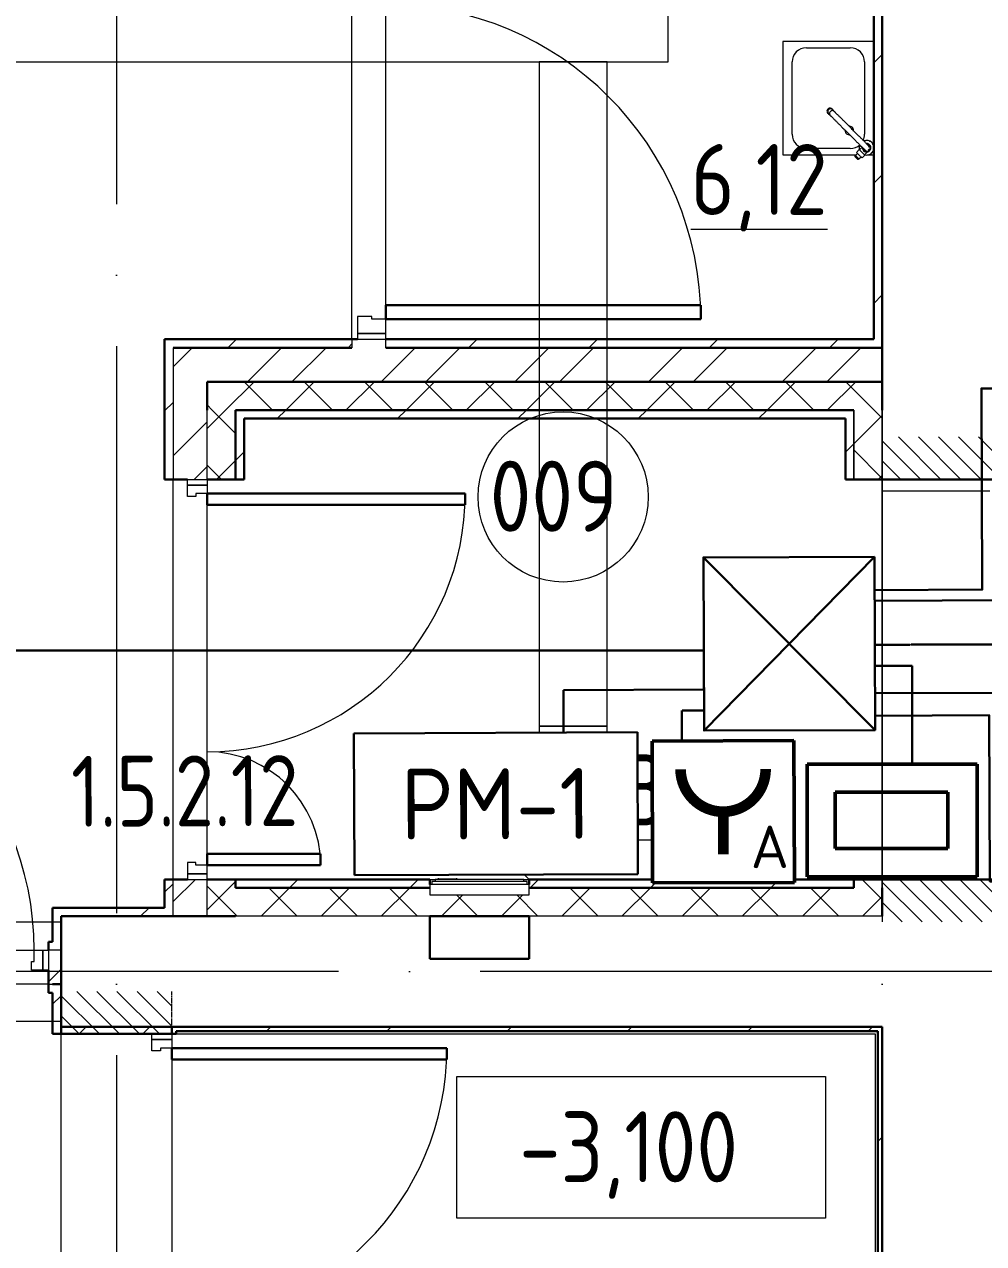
# Model space of a CAD drawing. Header units: millimetres. Extents: x -325553 to 627452, y -28539 to 738858.
# Drawn here: x -179751 to -176369, y 189561 to 193859 of the extents above; entities that cross this region are included whole.
import ezdxf
from ezdxf.enums import TextEntityAlignment as Align

# ---------------------------------------------------------------- set-up
doc = ezdxf.new("R2010")
doc.units = ezdxf.units.MM
doc.set_wipeout_variables(frame=1)
for name, pattern in [('ADSK_Линия сетки', [25, 20, -2.5, 0, -2.5]), ('ADSK_Сверху', [450, 300, -150]), ('ADSK_Штриховая_ш2 п1_5', [4.5, 3, -1.5]), ('штриховаяX2', [1.5, 1, -0.5])]:
    doc.linetypes.add(name, pattern=pattern)
for name, color, linetype, lineweight in [('RC-Линии_связи-Адресные', 5, 'Continuous', 30), ('RC-Прочее_оборудование', 5, 'Continuous', 30), ('Аннотация', 7, 'Continuous', 18), ('Двери', 252, 'Continuous', 9), ('Линии', 7, 'Continuous', 9), ('Марки помещений', 252, 'Continuous', 20), ('Обобщенные модели', 252, 'Continuous', 18), ('Оборудование', 8, 'Continuous', 18), ('Ограждение', 252, 'Continuous', 9), ('Оси', 252, 'Continuous', 9), ('Отметки', 7, 'Continuous', 9), ('Перекрытие', 252, 'Continuous', 18), ('Сантехника', 252, 'Continuous', 9), ('СКУД', 1, 'Continuous', 30), ('Стены внутренние', 7, 'Continuous', 18), ('Стены наружные', 7, 'Continuous', 18), ('Стены штриховка', 7, 'Continuous', 9)]:
    doc.layers.add(name, color=color, linetype=linetype, lineweight=lineweight)
doc.styles.add('GOST Common_2', font='', dxfattribs={"width": 0.9, "height": 250})
doc.styles.add('ISOCPEUR', font='isocpeur.ttf', dxfattribs={"width": 0.9, "height": 350})
doc.styles.add('RubezhCAD', font='', dxfattribs={"oblique": 10})
doc.styles.get("Standard").update_dxf_attribs({"font": ''})
doc.styles.get('GOST Common_2').set_extended_font_data('GOST type B')
doc.styles.get('RubezhCAD').set_extended_font_data('GOST type A')
doc.styles.get('Standard').set_extended_font_data('GOST type B')

# ---------------------------------------------------------------- blocks, each defined once
blk = doc.blocks.new('подвал')
at = {"layer": 'Двери', "lineweight": 18, "true_color": 0x636466}
h = blk.add_hatch(dxfattribs=at)
h.set_pattern_fill('FP_1', color=251, angle=-90, style=0, pattern_type=2)
h.set_pattern_definition([(315, (-177241.95, 21291.906), (35.3553, 35.3553), [])])
h.paths.add_polyline_path([(-177017, 20436.9), (-177017, 20586.9), (-177467, 20586.9), (-177467, 20436.9)])
h.paths.add_polyline_path([(-177467, 21996.9), (-177017, 21996.9), (-177017, 22146.9), (-177467, 22146.9)])
h = blk.add_hatch(dxfattribs=at)
h.set_pattern_fill('FP_1', color=251, angle=-90, style=0, pattern_type=2)
h.set_pattern_definition([(315, (-180166.95, 19506.906), (35.3553, 35.3553), [])])
h.paths.add_polyline_path([(-179972, 18821.9), (-179972, 18971.9), (-180362, 18971.9), (-180362, 18821.9)])
h.paths.add_polyline_path([(-180362, 20041.9), (-179972, 20041.9), (-179972, 20191.9), (-180362, 20191.9)])
at = {"layer": 'Аннотация', "color": 251, "lineweight": 20, "true_color": 0x636466}
for p, q in [((-178967.4, 19392.2), (-178967.4, 19892.2)), ((-178967.4, 19892.2), (-177667.4, 19892.2)), ((-177667.4, 19892.2), (-177667.4, 19392.2)), ((-177667.4, 19392.2), (-178967.4, 19392.2))]:
    blk.add_line(p, q, dxfattribs=at)
at = {"layer": 'Двери', "color": 251, "true_color": 0x636466}
for p, q in [((-179266.6, 22571.5), (-179316.6, 22571.5)), ((-179316.6, 22571.5), (-179316.6, 22511.5)), ((-179266.6, 22561.5), (-179266.6, 22571.5)), ((-179216.6, 22561.5), (-179266.6, 22561.5)), ((-179216.6, 22511.5), (-179216.6, 22561.5)), ((-179316.6, 22511.5), (-179216.6, 22511.5)), ((-179316.6, 22511.5), (-179316.6, 22491.5)), ((-179216.6, 22511.5), (-179316.6, 22511.5)), ((-179316.6, 22491.5), (-179216.6, 22491.5)), ((-179216.6, 22491.5), (-179216.6, 22511.5)), ((-179917, 21996.9), (-179847, 21996.9)), ((-179917, 21976.9), (-179917, 21996.9)), ((-179917, 21936.9), (-179917, 21976.9)), ((-179917, 21976.9), (-179847, 21976.9)), ((-179847, 21976.9), (-179917, 21976.9)), ((-179847, 21996.9), (-179847, 21976.9)), ((-179847, 21976.9), (-179847, 21946.9)), ((-179887, 21936.9), (-179917, 21936.9)), ((-179887, 21946.9), (-179887, 21936.9)), ((-179847, 21946.9), (-179887, 21946.9)), ((-179887, 20646.9), (-179917, 20646.9)), ((-179917, 20646.9), (-179917, 20606.9)), ((-179887, 20636.9), (-179887, 20646.9)), ((-179847, 20636.9), (-179887, 20636.9)), ((-179847, 20606.9), (-179847, 20636.9)), ((-179917, 20606.9), (-179847, 20606.9)), ((-179917, 20606.9), (-179917, 20586.9)), ((-179847, 20606.9), (-179917, 20606.9)), ((-179847, 20586.9), (-179847, 20606.9)), ((-179917, 20586.9), (-179847, 20586.9)), ((-180457, 20336.9), (-180427, 20336.9)), ((-180457, 20296.9), (-180457, 20336.9)), ((-180427, 20336.9), (-180427, 20266.9)), ((-180427, 20336.9), (-180407, 20336.9)), ((-180427, 20266.9), (-180427, 20336.9)), ((-180407, 20336.9), (-180407, 20266.9)), ((-180467, 20296.9), (-180457, 20296.9)), ((-180467, 20266.9), (-180467, 20296.9)), ((-180427, 20266.9), (-180467, 20266.9)), ((-180407, 20266.9), (-180427, 20266.9)), ((-180042, 20041.9), (-179972, 20041.9)), ((-180042, 20021.9), (-180042, 20041.9)), ((-179972, 20041.9), (-179972, 20021.9)), ((-180042, 19981.9), (-180042, 20021.9)), ((-180042, 20021.9), (-179972, 20021.9)), ((-179972, 20021.9), (-180042, 20021.9)), ((-180012, 19991.9), (-180012, 19981.9)), ((-179972, 19991.9), (-180012, 19991.9)), ((-179972, 20021.9), (-179972, 19991.9)), ((-180012, 19981.9), (-180042, 19981.9))]:
    blk.add_line(p, q, dxfattribs=at)
at = {"layer": 'Двери', "color": 251, "lineweight": 30, "true_color": 0x636466}
for p, q in [((-179216.6, 22611.5), (-179216.6, 22561.5)), ((-178106.6, 22611.5), (-179216.6, 22611.5)), ((-178106.6, 22561.5), (-178106.6, 22611.5)), ((-179216.6, 22561.5), (-178106.6, 22561.5)), ((-179847, 21946.9), (-178937, 21946.9)), ((-179847, 21906.9), (-179847, 21946.9)), ((-178937, 21946.9), (-178937, 21906.9)), ((-178937, 21906.9), (-179847, 21906.9)), ((-179847, 20676.9), (-179847, 20636.9)), ((-179447, 20676.9), (-179847, 20676.9)), ((-179847, 20636.9), (-179447, 20636.9)), ((-179447, 20636.9), (-179447, 20676.9)), ((-179972, 19991.9), (-179002, 19991.9)), ((-179972, 19951.9), (-179972, 19991.9)), ((-179002, 19991.9), (-179002, 19951.9)), ((-179002, 19951.9), (-179972, 19951.9))]:
    blk.add_line(p, q, dxfattribs=at)
at = {"layer": 'Двери', "color": 251, "linetype": 'ADSK_Штриховая_ш2 п1_5', "true_color": 0x636466}
for p, q in [((-177467, 22146.9), (-177467, 21996.9)), ((-177467, 21996.9), (-177017, 21996.9)), ((-177017, 20586.9), (-177467, 20586.9)), ((-177467, 20586.9), (-177467, 20436.9)), ((-180362, 20191.9), (-180362, 20041.9)), ((-179972, 20041.9), (-179972, 20191.9)), ((-180362, 20041.9), (-179972, 20041.9))]:
    blk.add_line(p, q, dxfattribs=at)
at = {"layer": 'Двери', "color": 251, "true_color": 0x636466}
for centre, radius, start, end in [((-179216.6, 22561.5), 1110, 0, 90), ((-179847, 21946.9), 910, 270, 0), ((-181527, 20336.9), 1070, 0, 90), ((-179847, 20636.9), 400, 0, 90), ((-179972, 19991.9), 970, 270, 0)]:
    blk.add_arc(centre, radius, start, end, dxfattribs=at)
at = {"layer": 'Линии', "color": 251, "linetype": 'ADSK_Сверху', "ltscale": 100, "true_color": 0x636466}
for p, q in [((-178221.8, 23468.9), (-178221.8, 23768.9)), ((-188367, 23468.9), (-178221.8, 23468.9)), ((-178677, 23468.9), (-178677, 21126.9)), ((-178437, 23468.9), (-178677, 23468.9)), ((-178437, 21126.9), (-178437, 23468.9)), ((-178677, 21126.9), (-178437, 21126.9)), ((-200827, 20436.9), (-180362, 20436.9)), ((-200827, 20086.9), (-180362, 20086.9))]:
    blk.add_line(p, q, dxfattribs=at)
at = {"layer": 'Марки помещений', "color": 251, "true_color": 0x636466}
blk.add_circle((-178592.2, 21935.2), 300, dxfattribs=at)
at = {"layer": 'Обобщенные модели', "color": 251, "lineweight": 9, "true_color": 0x636466}
for start, end in [(165, 171.9745), (165, 171.9745), (165, 171.9745), (98.0255, 105), (98.0255, 105), (98.0255, 105), (60, 65.3352), (60, 65.3352), (60, 65.3352), (24.6648, 30), (24.6648, 30), (24.6648, 30), (278.0255, 285), (278.0255, 285), (278.0255, 285), (311.1897, 318.8103), (311.1897, 318.8103), (311.1897, 318.8103), (345, 351.9745), (345, 351.9745), (345, 351.9745)]:
    blk.add_arc((-177522, 23166.5), 25, start, end, dxfattribs=at)
at = {"layer": 'Оборудование', "color": 251, "true_color": 0x636466}
for p, q in [((-178712, 20586.9), (-178959.4, 20834.4)), ((-179062, 20568.3), (-179062, 20531.9)), ((-178712.9, 20569.2), (-179061, 20569.2)), ((-179055, 20579), (-179055, 20569.2)), ((-178719.9, 20579.9), (-179054, 20579.9)), ((-178731, 20586.9), (-179043, 20586.9)), ((-179043, 20586.9), (-179043, 20581.4)), ((-179034, 20588.9), (-179034, 20586.9)), ((-179030, 20588.9), (-179034, 20588.9)), ((-179030, 20588.9), (-179034, 20588.9)), ((-179034, 20579), (-179034, 20580.1)), ((-179034, 20579), (-179034, 20580.1)), ((-179030, 20588.9), (-178969.5, 20588.9)), ((-178965.5, 20588.9), (-178969.5, 20588.9)), ((-178965.5, 20588.9), (-178969.5, 20588.9)), ((-178965.5, 20586.9), (-178965.5, 20588.9)), ((-178740, 20580.1), (-178740, 20579)), ((-178740, 20579), (-178740, 20580.1)), ((-178731, 20581.4), (-178731, 20586.9)), ((-178719, 20569.2), (-178719, 20579)), ((-178712, 20531.9), (-178712, 20568.3)), ((-179062, 20531.9), (-178712, 20531.9))]:
    blk.add_line(p, q, dxfattribs=at)
for points, knots in [([(-179061, 20569.2), (-179061.1, 20569.2), (-179061.2, 20569.2), (-179061.4, 20569.1), (-179061.5, 20569.1), (-179061.7, 20568.9), (-179061.8, 20568.8), (-179061.9, 20568.5), (-179062, 20568.4), (-179062, 20568.3)], [0, 0, 0, 0, 0.166667, 0.25, 0.333333, 0.5, 0.666667, 0.833333, 1, 1, 1, 1]), ([(-179054, 20579.9), (-179054.1, 20579.9), (-179054.2, 20579.9), (-179054.4, 20579.8), (-179054.5, 20579.8), (-179054.6, 20579.7), (-179054.7, 20579.6), (-179054.8, 20579.4), (-179054.9, 20579.2), (-179055, 20579), (-179055, 20579)], [0, 0, 0, 0, 0.166667, 0.25, 0.333333, 0.416667, 0.541667, 0.666667, 0.833333, 1, 1, 1, 1]), ([(-179043, 20581.4), (-179043, 20581.3), (-179043, 20581.1), (-179043.1, 20580.9), (-179043.2, 20580.7), (-179043.3, 20580.5), (-179043.4, 20580.4), (-179043.5, 20580.2), (-179043.7, 20580.1), (-179043.9, 20580), (-179044.1, 20579.9), (-179044.3, 20579.9), (-179044.5, 20579.9)], [0, 0, 0, 0, 0.166667, 0.25, 0.333333, 0.416667, 0.5, 0.583333, 0.666667, 0.75, 0.833333, 1, 1, 1, 1]), ([(-178729.4, 20579.9), (-178729.6, 20579.9), (-178729.8, 20579.9), (-178730, 20580), (-178730.2, 20580.1), (-178730.4, 20580.2), (-178730.5, 20580.4), (-178730.6, 20580.5), (-178730.7, 20580.7), (-178730.8, 20580.9), (-178730.9, 20581.1), (-178731, 20581.3), (-178731, 20581.4)], [-1, -1, -1, -1, -0.833333, -0.75, -0.666667, -0.583333, -0.5, -0.416667, -0.333333, -0.25, -0.166667, 0, 0, 0, 0]), ([(-178719, 20579), (-178719, 20579), (-178719, 20579.2), (-178719.1, 20579.4), (-178719.2, 20579.6), (-178719.3, 20579.7), (-178719.4, 20579.8), (-178719.5, 20579.8), (-178719.7, 20579.9), (-178719.8, 20579.9), (-178719.9, 20579.9)], [-1, -1, -1, -1, -0.833333, -0.666667, -0.541667, -0.416667, -0.333333, -0.25, -0.166667, 0, 0, 0, 0]), ([(-178712, 20568.3), (-178712, 20568.4), (-178712, 20568.5), (-178712.1, 20568.8), (-178712.2, 20568.9), (-178712.4, 20569.1), (-178712.5, 20569.1), (-178712.7, 20569.2), (-178712.8, 20569.2), (-178712.9, 20569.2)], [-1, -1, -1, -1, -0.833333, -0.666667, -0.5, -0.333333, -0.25, -0.166667, 0, 0, 0, 0])]:
    blk.add_open_spline(points, degree=3, knots=knots, dxfattribs=at)
at = {"layer": 'Ограждение', "color": 251, "true_color": 0x636466}
for p, q in [((-179957, 20041.9), (-177492, 20041.9)), ((-177492, 20041.9), (-177492, 17151.9))]:
    blk.add_line(p, q, dxfattribs=at)
at = {"layer": 'Оси', "color": 251, "linetype": 'ADSK_Линия сетки', "ltscale": 100, "true_color": 0x636466}
for p, q in [((-180167, 29967.6), (-180167, 10061.9)), ((-177467, 29967.6), (-177467, 10061.9)), ((-174384.1, 20261.9), (-244527.8, 20261.9))]:
    blk.add_line(p, q, dxfattribs=at)
at = {"layer": 'Перекрытие', "color": 251, "true_color": 0x636466}
for p, q in [((-179216.6, 22611.5), (-179216.6, 23671.5)), ((-177467, 21956.9), (-177087, 21956.9)), ((-179847, 20676.9), (-179847, 21906.9)), ((-180362, 18971.9), (-180362, 20041.9))]:
    blk.add_line(p, q, dxfattribs=at)
at = {"layer": 'Сантехника', "color": 251, "true_color": 0x636466}
for p, q in [((-177497, 23541.5), (-177817, 23541.5)), ((-177817, 23541.5), (-177817, 23141.5)), ((-177734.5, 23519), (-177579.5, 23519)), ((-177784.5, 23214), (-177784.5, 23469)), ((-177529.5, 23469), (-177529.5, 23214)), ((-177641.5, 23301.5), (-177643.4, 23303.3)), ((-177635.9, 23294.6), (-177642, 23300.7)), ((-177658.8, 23287.9), (-177656.9, 23286.1)), ((-177656.2, 23286.6), (-177650.1, 23280.5)), ((-177817, 23141.5), (-177557.9, 23141.5)), ((-177579.5, 23164), (-177734.5, 23164)), ((-177563.8, 23135.9), (-177562.9, 23136.8)), ((-177552.5, 23124.6), (-177563.8, 23135.9)), ((-177563.1, 23136.6), (-177560.9, 23138.9)), ((-177563.1, 23136.6), (-177551.8, 23125.3)), ((-177554.4, 23146.7), (-177561.5, 23139.6)), ((-177560.7, 23138.7), (-177561.5, 23139.6)), ((-177560.9, 23138.9), (-177549.6, 23127.6)), ((-177548.1, 23160.2), (-177558, 23150.3)), ((-177548.1, 23140.4), (-177558, 23150.3)), ((-177548.9, 23126.9), (-177541.7, 23134)), ((-177538.2, 23150.3), (-177548.1, 23160.2)), ((-177538.2, 23130.5), (-177548.1, 23140.4)), ((-177538.2, 23168.7), (-177547.4, 23159.5)), ((-177528.3, 23140.4), (-177538.2, 23150.3)), ((-177538.2, 23130.5), (-177528.3, 23140.4)), ((-177529, 23141.1), (-177516.1, 23153.9)), ((-177521.5, 23141.5), (-177497, 23141.5)), ((-177551.6, 23125.5), (-177552.5, 23124.6)), ((-177549.6, 23127.6), (-177551.8, 23125.3)), ((-177548.9, 23126.9), (-177549.7, 23127.7)), ((-178437, 21126.9), (-178677, 21126.9)), ((-178677, 21126.9), (-178677, 20886.9)), ((-178437, 20886.9), (-178437, 21126.9)), ((-178677, 20886.9), (-178437, 20886.9))]:
    blk.add_line(p, q, dxfattribs=at)
at = {"layer": 'Сантехника', "color": 251, "true_color": 0x636466, "flags": 128}
for points in [[(-177650.1, 23280.5), (-177649.6, 23280), (-177649.1, 23279.5), (-177648.5, 23278.9), (-177647.8, 23278.2), (-177647, 23277.4), (-177646.1, 23276.5), (-177645.1, 23275.5), (-177644, 23274.5), (-177642.9, 23273.3), (-177641.7, 23272.1), (-177640.3, 23270.7), (-177638.9, 23269.3), (-177637.4, 23267.8), (-177635.9, 23266.3), (-177634.2, 23264.7), (-177632.5, 23262.9), (-177630.8, 23261.2), (-177628.9, 23259.3), (-177627, 23257.4), (-177625.1, 23255.5), (-177623.1, 23253.5), (-177621, 23251.4), (-177618.9, 23249.3), (-177616.7, 23247.1), (-177614.5, 23244.9), (-177612.3, 23242.7), (-177610, 23240.4), (-177607.7, 23238.1), (-177605.3, 23235.7), (-177602.9, 23233.4), (-177600.6, 23231), (-177598.2, 23228.6), (-177595.7, 23226.1), (-177593.3, 23223.7), (-177590.9, 23221.3), (-177588.4, 23218.8), (-177586, 23216.4), (-177583.6, 23214), (-177581.2, 23211.6), (-177578.8, 23209.2), (-177576.4, 23206.8), (-177574, 23204.4), (-177571.7, 23202.1), (-177569.4, 23199.8), (-177567.1, 23197.5), (-177564.9, 23195.3), (-177562.7, 23193.1), (-177560.5, 23190.9), (-177558.4, 23188.8), (-177556.3, 23186.7), (-177554.3, 23184.7), (-177552.4, 23182.8), (-177550.5, 23180.9), (-177548.7, 23179.1), (-177546.9, 23177.3), (-177545.2, 23175.6), (-177543.6, 23174), (-177542.1, 23172.5), (-177540.6, 23171), (-177539.2, 23169.6), (-177537.9, 23168.3), (-177536.7, 23167.1), (-177535.5, 23165.9), (-177534.5, 23164.9), (-177533.5, 23163.9), (-177532.6, 23163.1), (-177531.9, 23162.3), (-177531.2, 23161.6), (-177530.6, 23161), (-177530.1, 23160.5), (-177529.7, 23160.1), (-177529.4, 23159.8), (-177529.2, 23159.6), (-177529, 23159.4), (-177529, 23159.4)], [(-177514.9, 23173.6), (-177514.9, 23173.6), (-177515.1, 23173.8), (-177515.3, 23174), (-177515.7, 23174.3), (-177516.1, 23174.8), (-177516.6, 23175.3), (-177517.3, 23175.9), (-177518, 23176.7), (-177518.8, 23177.5), (-177519.7, 23178.4), (-177520.7, 23179.4), (-177521.8, 23180.4), (-177522.9, 23181.6), (-177524.2, 23182.9), (-177525.5, 23184.2), (-177526.9, 23185.6), (-177528.4, 23187.1), (-177530, 23188.7), (-177531.6, 23190.3), (-177533.3, 23192), (-177535.1, 23193.8), (-177537, 23195.7), (-177538.9, 23197.6), (-177540.8, 23199.5), (-177542.9, 23201.6), (-177544.9, 23203.6), (-177547.1, 23205.8), (-177549.2, 23207.9), (-177551.4, 23210.1), (-177553.7, 23212.4), (-177556, 23214.7), (-177558.3, 23217), (-177560.7, 23219.3), (-177563, 23221.7), (-177565.4, 23224.1), (-177567.8, 23226.5), (-177570.2, 23228.9), (-177572.7, 23231.4), (-177575.1, 23233.8), (-177577.5, 23236.2), (-177580, 23238.7), (-177582.4, 23241.1), (-177584.8, 23243.5), (-177587.2, 23245.9), (-177589.6, 23248.3), (-177592, 23250.6), (-177594.3, 23253), (-177596.6, 23255.3), (-177598.9, 23257.6), (-177601.1, 23259.8), (-177603.3, 23262), (-177605.4, 23264.1), (-177607.5, 23266.2), (-177609.6, 23268.3), (-177611.6, 23270.3), (-177613.5, 23272.2), (-177615.4, 23274.1), (-177617.2, 23275.9), (-177619, 23277.7), (-177620.7, 23279.3), (-177622.3, 23281), (-177623.8, 23282.5), (-177625.3, 23283.9), (-177626.6, 23285.3), (-177627.9, 23286.6), (-177629.1, 23287.8), (-177630.3, 23289), (-177631.3, 23290), (-177632.3, 23291), (-177633.1, 23291.8), (-177633.9, 23292.6), (-177634.6, 23293.3), (-177635.2, 23293.8), (-177635.6, 23294.3), (-177635.9, 23294.6)]]:
    blk.add_lwpolyline(points, dxfattribs=at)
at = {"layer": 'Сантехника', "color": 251, "true_color": 0x636466}
for centre, radius, start, end in [((-177734.5, 23469), 50, 90, 180), ((-177579.5, 23469), 50, 0, 90), ((-177582.8, 23227.4), 15, 172.2804, 180), ((-177582.8, 23227.4), 15, 180, 277.3859), ((-177582.8, 23227.4), 15, 0, 97.7177), ((-177582.8, 23227.4), 15, 352.6148, 0), ((-177734.5, 23214), 50, 180, 270), ((-177579.5, 23214), 50, 270, 311.8058), ((-177522, 23166.5), 26, 158.0827, 194.3766), ((-177579.5, 23214), 50, 334.8556, 0), ((-177522, 23166.5), 15, 225, 45), ((-177522, 23166.5), 26, 45, 111.9173), ((-177522, 23166.5), 12.5, 225, 45), ((-177522, 23166.5), 15, 45, 90), ((-177522, 23166.5), 12.5, 45, 77.0717), ((-177522, 23166.5), 10, 15, 56.4804), ((-177522, 23166.5), 26, 12.5447, 45), ((-177522, 23166.5), 15, 180, 225), ((-177522, 23166.5), 12.5, 192.9283, 225), ((-177522, 23166.5), 10, 213.5196, 255), ((-177522, 23166.5), 26, 255.6234, 358.713), ((-177522, 23166.5), 10, 300, 315), ((-177522, 23166.5), 10, 315, 330), ((-178557, 21006.9), 80, 90, 270), ((-178557, 21006.9), 75, 90, 270), ((-178557, 21006.9), 75, 109.9712, 115.0288), ((-178557, 21006.9), 80, 270, 90), ((-178557, 21006.9), 75, 270, 90), ((-178557, 21006.9), 75, 64.9712, 70.0288), ((-178557, 21006.9), 75, 154.9712, 160.0288), ((-178557, 21006.9), 75, 19.9712, 25.0288), ((-178557, 21006.9), 75, 199.9712, 205.0288), ((-178557, 21006.9), 75, 334.9712, 340.0288), ((-178557, 21006.9), 75, 244.9712, 250.0288), ((-178557, 21006.9), 75, 289.9712, 295.0288)]:
    blk.add_arc(centre, radius, start, end, dxfattribs=at)
for centre, major_axis, start_param, end_param in [((-177651.1, 23295.6), (-7.7, -7.7), 4.712389, 6.673869), ((-177651.1, 23295.6), (-7.7, -7.7), 2.750806, 4.712389), ((-177649.2, 23293.8), (-7.7, -7.7), 4.712389, 4.975198), ((-177649.1, 23293.7), (-7.07, -7.07), 4.712389, 4.954111), ((-177649.2, 23293.8), (-7.7, -7.7), 4.449578, 4.712389), ((-177649.1, 23293.7), (-7.07, -7.07), 4.470667, 4.712389), ((-177649.1, 23293.7), (-7.07, -7.07), 3.926991, 4.45059), ((-177649.2, 23293.8), (-7.7, -7.7), 2.744374, 3.91149), ((-177649.1, 23293.7), (-7.07, -7.07), 2.94697, 3.906913), ((-177649.2, 23293.8), (-7.7, -7.7), 5.513272, 6.680258), ((-177649.1, 23293.7), (-7.07, -7.07), 4.974188, 5.497787), ((-177649.1, 23293.7), (-7.07, -7.07), 5.517864, 6.477608)]:
    blk.add_ellipse(centre, major_axis=major_axis, ratio=0.971547, start_param=start_param, end_param=end_param, dxfattribs=at)
for points, knots in [([(-177649.9, 23294.5), (-177650.7, 23293.6), (-177652.1, 23291.7), (-177653, 23288.3), (-177652.8, 23284.8), (-177651.3, 23281.7), (-177649.3, 23279.6), (-177647.8, 23278.8), (-177647.3, 23278.5)], [-1, -1, -1, -1, -0.8888889, -0.7777778, -0.6666667, -0.5555556, -0.4444444, -0.3898544, -0.3898544, -0.3898544, -0.3898544]), ([(-177634, 23291.8), (-177634.2, 23292.3), (-177635.1, 23293.8), (-177637.1, 23295.9), (-177640.3, 23297.3), (-177643.8, 23297.6), (-177647.2, 23296.7), (-177649.1, 23295.3), (-177649.9, 23294.5)], [-0.6102501, -0.6102501, -0.6102501, -0.6102501, -0.5555556, -0.4444444, -0.3333333, -0.2222222, -0.1111111, 0, 0, 0, 0])]:
    blk.add_open_spline(points, degree=3, knots=knots, dxfattribs=at)
at = {"layer": 'Стены внутренние', "color": 251, "linetype": 'Continuous', "lineweight": 9, "true_color": 0x636466}
for p, q in [((-179781.9, 22241.5), (-179681.9, 22341.5)), ((-179616.9, 22241.5), (-179716.9, 22341.5)), ((-179569.8, 22241.5), (-179469.8, 22341.5)), ((-179404.7, 22241.5), (-179504.7, 22341.5)), ((-179357.7, 22241.5), (-179257.7, 22341.5)), ((-179192.6, 22241.5), (-179292.6, 22341.5)), ((-179145.5, 22241.5), (-179045.5, 22341.5)), ((-178980.5, 22241.5), (-179080.5, 22341.5)), ((-178933.4, 22241.5), (-178833.4, 22341.5)), ((-178768.3, 22241.5), (-178868.3, 22341.5)), ((-178721.3, 22241.5), (-178621.3, 22341.5)), ((-178556.2, 22241.5), (-178656.2, 22341.5)), ((-178509.1, 22241.5), (-178409.1, 22341.5)), ((-178344.1, 22241.5), (-178444.1, 22341.5)), ((-178297, 22241.5), (-178197, 22341.5)), ((-178131.9, 22241.5), (-178231.9, 22341.5)), ((-178084.9, 22241.5), (-177984.9, 22341.5)), ((-177919.8, 22241.5), (-178019.8, 22341.5)), ((-177872.7, 22241.5), (-177772.7, 22341.5)), ((-177707.7, 22241.5), (-177807.7, 22341.5)), ((-177660.6, 22241.5), (-177560.6, 22341.5)), ((-177495.5, 22241.5), (-177595.5, 22341.5)), ((-179829, 22241.5), (-179847, 22259.5)), ((-179847, 22176.5), (-179781.9, 22241.5)), ((-179747, 22159.5), (-179829, 22241.5)), ((-177467, 22212.9), (-177495.5, 22241.5)), ((-177567, 22123), (-177467, 22223)), ((-177467, 22000.8), (-177567, 22100.8)), ((-179814.4, 21996.9), (-179747, 22064.3)), ((-179796.5, 21996.9), (-179847, 22047.3)), ((-177480.9, 21996.9), (-177467, 22010.9)), ((-179847, 20479.4), (-179747, 20579.4)), ((-179747, 20462.4), (-179847, 20562.4)), ((-179657.3, 20456.9), (-179557.3, 20556.9)), ((-179529.3, 20456.9), (-179629.3, 20556.9)), ((-179445.2, 20456.9), (-179345.2, 20556.9)), ((-179317.2, 20456.9), (-179417.2, 20556.9)), ((-179233.1, 20456.9), (-179133.1, 20556.9)), ((-179105.1, 20456.9), (-179205.1, 20556.9)), ((-178712, 20553.8), (-178708.8, 20556.9)), ((-178596.7, 20456.9), (-178496.7, 20556.9)), ((-178468.7, 20456.9), (-178568.7, 20556.9)), ((-178384.5, 20456.9), (-178284.5, 20556.9)), ((-178256.5, 20456.9), (-178356.5, 20556.9)), ((-178172.4, 20456.9), (-178072.4, 20556.9)), ((-178044.4, 20456.9), (-178144.4, 20556.9)), ((-177960.3, 20456.9), (-177860.3, 20556.9)), ((-177832.3, 20456.9), (-177932.3, 20556.9)), ((-177748.1, 20456.9), (-177648.1, 20556.9)), ((-177620.1, 20456.9), (-177720.1, 20556.9)), ((-177508, 20556.9), (-177538, 20586.9)), ((-177467, 20515.8), (-177508, 20556.9)), ((-179020.9, 20456.9), (-178945.9, 20531.9)), ((-178892.9, 20456.9), (-178967.9, 20531.9)), ((-178808.8, 20456.9), (-178733.8, 20531.9)), ((-178680.8, 20456.9), (-178755.8, 20531.9)), ((-177536, 20456.9), (-177467, 20526)), ((-179741.5, 20456.9), (-179747, 20462.4))]:
    blk.add_line(p, q, dxfattribs=at)
at = {"layer": 'Стены внутренние', "color": 251, "lineweight": 30, "true_color": 0x636466}
for p, q in [((-177467, 22241.5), (-177467, 22341.5)), ((-179747, 22241.5), (-177567, 22241.5)), ((-179847, 21996.9), (-179747, 21996.9)), ((-177567, 21996.9), (-177467, 21996.9)), ((-179747, 20586.9), (-179847, 20586.9)), ((-177567, 20556.9), (-178712, 20556.9)), ((-177467, 20586.9), (-177567, 20586.9)), ((-177567, 20586.9), (-177567, 20556.9)), ((-179847, 20456.9), (-179747, 20456.9)), ((-179062, 20456.9), (-178712, 20456.9))]:
    blk.add_line(p, q, dxfattribs=at)
at = {"layer": 'Стены наружные', "color": 251, "lineweight": 30, "true_color": 0x636466}
for p, q in [((-177497, 25931.9), (-177497, 22491.5)), ((-177467, 25961.9), (-177467, 22341.5)), ((-179316.6, 22491.5), (-179997, 22491.5)), ((-179997, 22491.5), (-179997, 21996.9)), ((-177497, 22491.5), (-179216.6, 22491.5)), ((-179336.6, 22461.5), (-179967, 22461.5)), ((-177467, 22461.5), (-179216.6, 22461.5)), ((-179847, 22241.5), (-179847, 22341.5)), ((-179847, 22341.5), (-177467, 22341.5)), ((-179747, 22241.5), (-179747, 21996.9)), ((-179717, 22211.5), (-177597, 22211.5)), ((-179717, 21996.9), (-179717, 22211.5)), ((-177597, 22211.5), (-177597, 21996.9)), ((-179997, 21996.9), (-179917, 21996.9)), ((-179747, 21996.9), (-179717, 21996.9)), ((-177597, 21996.9), (-177567, 21996.9)), ((-177467, 21996.9), (-177017, 21996.9)), ((-179917, 20586.9), (-179997, 20586.9)), ((-179997, 20586.9), (-179997, 20486.9)), ((-179747, 20586.9), (-179747, 20556.9)), ((-179062, 20586.9), (-179747, 20586.9)), ((-179747, 20556.9), (-179062, 20556.9)), ((-179062, 20568.5), (-179062, 20586.9)), ((-177567, 20586.9), (-178712, 20586.9)), ((-178712, 20586.9), (-178712, 20568.5)), ((-177567, 20556.9), (-177567, 20586.9)), ((-177017, 20586.9), (-177467, 20586.9)), ((-177467, 20556.9), (-177467, 20456.9)), ((-179997, 20486.9), (-180392, 20486.9)), ((-180392, 20486.9), (-180392, 20366.9)), ((-180362, 20456.9), (-179847, 20456.9)), ((-180362, 20041.9), (-180362, 20456.9)), ((-179062, 20306.9), (-179062, 20456.9)), ((-178712, 20456.9), (-178712, 20306.9)), ((-180392, 20366.9), (-180407, 20366.9)), ((-180407, 20366.9), (-180407, 20336.9)), ((-178712, 20306.9), (-179062, 20306.9)), ((-180407, 20266.9), (-180407, 20186.9)), ((-180392, 20216.9), (-180362, 20216.9)), ((-180407, 20186.9), (-180392, 20186.9)), ((-180392, 20186.9), (-180392, 20041.9)), ((-180392, 20041.9), (-179957, 20041.9)), ((-180362, 20066.9), (-177467, 20066.9)), ((-179972, 20066.9), (-179972, 20041.9)), ((-179957, 20051.9), (-177482, 20051.9)), ((-179957, 20041.9), (-179957, 20051.9)), ((-177482, 20051.9), (-177482, 14576.9)), ((-177467, 14561.9), (-177467, 20066.9))]:
    blk.add_line(p, q, dxfattribs=at)
at = {"layer": 'Стены наружные', "color": 251, "true_color": 0x636466}
for p, q in [((-179336.6, 22491.5), (-179336.6, 23741.5)), ((-177467, 20556.9), (-177467, 22241.5)), ((-179967, 20586.9), (-179967, 21996.9)), ((-179062, 20586.9), (-179043, 20586.9)), ((-178731, 20586.9), (-178712, 20586.9)), ((-179062, 20456.9), (-179747, 20456.9)), ((-177467, 20456.9), (-178712, 20456.9)), ((-181487, 20336.9), (-180457, 20336.9)), ((-180407, 20216.9), (-181577, 20216.9)), ((-179972, 19991.9), (-179972, 19021.9))]:
    blk.add_line(p, q, dxfattribs=at)
at = {"layer": 'Стены наружные', "color": 251, "linetype": 'Continuous', "lineweight": 9, "true_color": 0x636466}
for p, q in [((-177497, 23465.8), (-177467, 23495.8)), ((-177497, 23041.5), (-177467, 23071.5)), ((-177497, 22617.3), (-177467, 22647.3)), ((-179774.1, 22461.5), (-179744.1, 22491.5)), ((-178925.5, 22461.5), (-178895.5, 22491.5)), ((-178501.3, 22461.5), (-178471.3, 22491.5)), ((-178077, 22461.5), (-178047, 22491.5)), ((-177652.7, 22461.5), (-177622.7, 22491.5)), ((-179967, 22394.1), (-179899.6, 22461.5)), ((-179705.3, 22341.5), (-179585.3, 22461.5)), ((-179548.1, 22341.5), (-179428.1, 22461.5)), ((-179349.8, 22461.5), (-179336.6, 22474.6)), ((-179233.8, 22341.5), (-179113.8, 22461.5)), ((-179076.6, 22341.5), (-178956.6, 22461.5)), ((-178762.3, 22341.5), (-178642.3, 22461.5)), ((-178605.2, 22341.5), (-178485.2, 22461.5)), ((-178290.9, 22341.5), (-178170.9, 22461.5)), ((-178133.7, 22341.5), (-178013.7, 22461.5)), ((-177819.4, 22341.5), (-177699.4, 22461.5)), ((-177662.3, 22341.5), (-177542.3, 22461.5)), ((-179997, 22238.6), (-179967, 22268.6)), ((-179599.8, 22211.5), (-179569.8, 22241.5)), ((-179175.5, 22211.5), (-179145.5, 22241.5)), ((-178751.3, 22211.5), (-178721.3, 22241.5)), ((-178327, 22211.5), (-178297, 22241.5)), ((-177902.7, 22211.5), (-177872.7, 22241.5)), ((-179967, 22079.8), (-179847, 22199.8)), ((-177597, 22093), (-177567, 22123)), ((-179747, 22064.3), (-179717, 22094.3)), ((-179892.7, 21996.9), (-179847, 22042.7)), ((-179997, 20541.5), (-179967, 20571.5)), ((-179967, 20508.3), (-179888.3, 20586.9)), ((-179557.3, 20556.9), (-179527.3, 20586.9)), ((-179133.1, 20556.9), (-179103.1, 20586.9)), ((-178708.8, 20556.9), (-178678.8, 20586.9)), ((-178284.5, 20556.9), (-178254.5, 20586.9)), ((-177860.3, 20556.9), (-177830.3, 20586.9)), ((-180081.6, 20456.9), (-180051.6, 20486.9)), ((-180407, 20225.4), (-180362, 20270.4)), ((-180392, 20146.5), (-180362, 20176.5)), ((-180298.6, 20041.9), (-180273.6, 20066.9)), ((-180074.1, 20041.9), (-180049.1, 20066.9)), ((-179638.1, 20051.9), (-179623.1, 20066.9)), ((-179213.8, 20051.9), (-179198.8, 20066.9)), ((-178789.5, 20051.9), (-178774.5, 20066.9)), ((-178365.3, 20051.9), (-178350.3, 20066.9)), ((-177941, 20051.9), (-177926, 20066.9)), ((-177516.7, 20051.9), (-177501.7, 20066.9)), ((-177482, 19662.4), (-177467, 19677.4))]:
    blk.add_line(p, q, dxfattribs=at)
at = {"layer": 'Стены штриховка', "color": 251, "true_color": 0x636466}
for p, q in [((-179336.6, 22491.5), (-179336.6, 22461.5)), ((-179216.6, 22461.5), (-179216.6, 22491.5)), ((-179967, 22461.5), (-179967, 21996.9)), ((-179847, 21996.9), (-179847, 22241.5)), ((-177567, 21996.9), (-177567, 22241.5)), ((-177567, 22241.5), (-177567, 21996.9)), ((-179967, 20456.9), (-179967, 20586.9)), ((-179847, 20456.9), (-179847, 20586.9)), ((-180362, 20336.9), (-180407, 20336.9)), ((-180407, 20216.9), (-180392, 20216.9)), ((-180362, 20066.9), (-180362, 20041.9))]:
    blk.add_line(p, q, dxfattribs=at)
at = {"layer": 'Марки помещений', "color": 251, "true_color": 0x636466, "style": 'GOST Common_2', "width": 0.9}
for s, p in [('%%U6,12', (-178142.1, 22929.6)), ('009', (-178851, 21812.9)), ('%%U3,44', (-178376.7, 20776.5))]:
    blk.add_text(s, height=250, dxfattribs=at).set_placement(p)
at = {"layer": 'Отметки', "color": 251, "true_color": 0x636466, "style": 'GOST Common_2', "width": 0.9}
blk.add_text('-3,100', height=250, dxfattribs=at).set_placement((-178747.2, 19518.9))
blk = doc.blocks.new('УДП 513-10 исп. 01 АР')
at = {"color": 6, "lineweight": 50}
blk.add_wipeout([(-250, 250), (250, 250), (250, -250), (-250, -250)], dxfattribs=at).dxf.layer = 'СКУД'
at = {"layer": 'СКУД', "color": 6, "lineweight": 50, "ltscale": 30}
for p, q in [((-250, -250), (-250, 250)), ((-250, 250), (250, 250)), ((250, 250), (250, -250)), ((250, -250), (-250, -250))]:
    blk.add_line(p, q, dxfattribs=at)
at = {"layer": 'СКУД', "color": 6, "linetype": 'Continuous', "lineweight": 50, "ltscale": 30, "const_width": 37.5}
blk.add_lwpolyline([(-150, 150, 1), (150, 150, 1)], format="xyb", dxfattribs=at)
blk.add_lwpolyline([(0, 0), (0, -150)], dxfattribs=at)
at = {"layer": 'СКУД', "color": 6, "lineweight": 50, "style": 'ISOCPEUR'}
blk.add_text('А', height=150, dxfattribs=at).set_placement((96, -199.3))
blk = doc.blocks.new('РМ1')
at = {"layer": 'RC-Прочее_оборудование'}
blk.add_point((0, 0), dxfattribs=at)
blk.add_attdef('PSTN', text='', height=2.5, dxfattribs=at).set_placement((5.721, 2.541), align=Align.BOTTOM_CENTER)
blk.add_wipeout([(4.999, 2.501), (4.999, -2.501), (-4.999, -2.501), (-4.999, 2.501)]).dxf.layer = 'RC-Прочее_оборудование'
blk.add_wipeout([(-4.999, -2.501), (-4.999, 2.501), (4.999, 2.501), (4.999, -2.501)]).dxf.layer = 'RC-Прочее_оборудование'
for p, q in [((-4.999, 2.501), (4.999, 2.501)), ((-4.999, -2.501), (-4.999, 2.501)), ((-4.999, 2.501), (-4.999, 2.501)), ((4.999, 2.501), (4.999, -2.501)), ((4.999, -2.501), (-4.999, -2.501))]:
    blk.add_line(p, q, dxfattribs=at)
at = {"layer": 'RC-Прочее_оборудование', "ltscale": 100, "style": 'ISOCPEUR', "width": 0.9}
blk.add_text('РМ-1', height=2.5, dxfattribs=at).set_placement((0.001, -0.001), align=Align.MIDDLE)
blk = doc.blocks.new('считыватель')
at = {"layer": 'СКУД', "linetype": 'ByBlock', "lineweight": 50, "ltscale": 100}
for p, q in [((-165.4, -250), (-165.4, 250)), ((165.4, 250), (-165.4, 250)), ((165.4, 250), (165.4, -250)), ((-82.7, 163.4), (82.7, 163.4)), ((-82.7, -167.3), (-82.7, 163.4)), ((82.7, 163.4), (82.7, -167.3)), ((82.7, -167.3), (-82.7, -167.3)), ((165.4, -250), (-165.4, -250))]:
    blk.add_line(p, q, dxfattribs=at)

msp = doc.modelspace()

# ---------------------------------------------------------------- linework, layer by layer
at = {"color": 1, "lineweight": 30}
msp.add_line((-177850.6, 191512.2), (-177850.1, 191362.6), dxfattribs=at)
at = {"color": 6, "lineweight": 30}
for points in [[(-176753.5, 191865.1), (-176373.7, 191866.6), (-176376.5, 192575.8), (-176279.8, 192576.2)], [(-176753.3, 191827.1), (-176276.9, 191828.9)], [(-176752.1, 191501.2), (-176275.6, 191503)], [(-176751.8, 191422), (-176349.2, 191423.6), (-176346.9, 190837.6), (-176273, 190836.8)]]:
    msp.add_lwpolyline(points, dxfattribs=at)
at = {"color": 7, "lineweight": 30}
msp.add_lwpolyline([(-176753.9, 191982.2), (-176751.6, 191371.5), (-177354.4, 191369.2), (-177356.8, 191979.8)], close=True, dxfattribs=at)
for points in [[(-177356.8, 191979.8), (-176751.6, 191371.5)], [(-176753.9, 191982.2), (-177354.4, 191369.2)]]:
    msp.add_lwpolyline(points, dxfattribs=at)
at = {"color": 1, "lineweight": 30}
msp.add_lwpolyline([(-177850.6, 191512.2), (-177355, 191514.2), (-177355.6, 191674.5)], dxfattribs=at)
at = {"layer": 'RC-Линии_связи-Адресные', "color": 3, "linetype": 'штриховаяX2', "ltscale": 2}
msp.add_line((-182954.4, 191652.5), (-177355.5, 191652.1), dxfattribs=at)
at = {"layer": 'RC-Линии_связи-Адресные', "color": 4, "linetype": 'штриховаяX2', "ltscale": 2}
msp.add_line((-175782.2, 191675.7), (-176752.7, 191671.9), dxfattribs=at)
at = {"layer": 'RC-Линии_связи-Адресные'}
for p, q in [((-176752.4, 191597.5), (-176620.5, 191597.5)), ((-176620.5, 191597.5), (-176620.5, 191250.9))]:
    msp.add_line(p, q, dxfattribs=at)
at = {"layer": 'RC-Линии_связи-Адресные', "color": 92, "linetype": 'штриховаяX2', "ltscale": 2}
for p, q in [((-177354.7, 191440.2), (-177432.4, 191440.2)), ((-177432.4, 191440.2), (-177432.4, 191332.8))]:
    msp.add_line(p, q, dxfattribs=at)

# ---------------------------------------------------------------- block references
msp.add_blockref('подвал', (740.6, 170258), dxfattribs=at)
at = {"layer": 'СКУД', "xscale": 1.2, "yscale": 1.2, "zscale": 1.2, "rotation": 270}
msp.add_blockref('считыватель', (-176691.5, 191052.5), dxfattribs=at)

# ---------------------------------------------------------------- next in the draw order: block references
ref = msp.add_blockref('РМ1', (-178088.6, 191111.5), dxfattribs=dict(xscale=100, yscale=100, zscale=100, rotation=0.2244708512300559))
ref.add_attrib('PSTN', '1.5.2.12', dxfattribs={"layer": 'RC-Прочее_оборудование', "color": 0, "height": 250, "rotation": 0.2245, "style": 'RubezhCAD'}).set_placement((-179186.2, 191281.5), align=Align.TOP_CENTER)
at = {"layer": 'СКУД', "rotation": 0.2244708512300558}
msp.add_blockref('УДП 513-10 исп. 01 АР', (-177286.8, 191083.4), dxfattribs=at)

doc.saveas('drawing.dxf')
